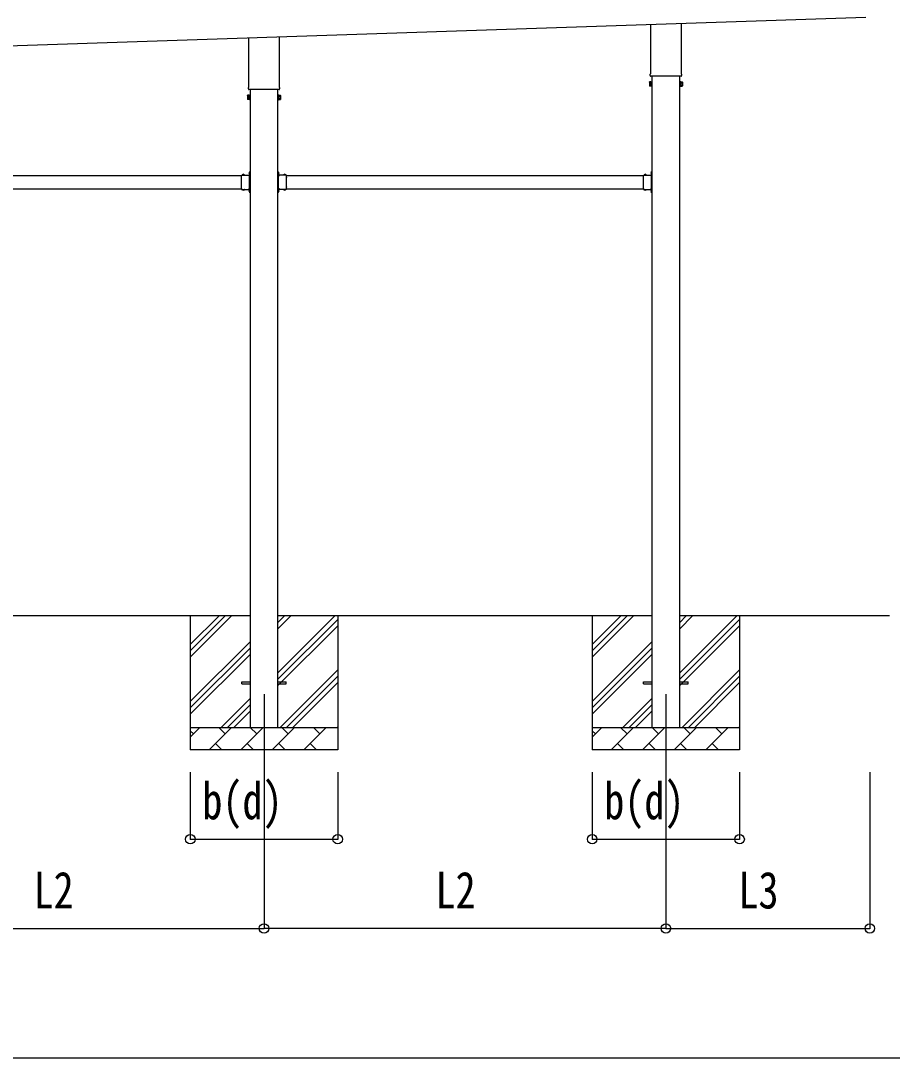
# Model space of a CAD drawing. Units: millimetres, scale not verified. Extents: x -21025 to 21025, y -14850 to 14850.
# Drawn here: x -3202 to 701, y 347 to 4994 of the extents above; entities that cross this region are included whole.
import ezdxf
from ezdxf.enums import TextEntityAlignment as Align

# ---------------------------------------------------------------- set-up
doc = ezdxf.new("R2010")
doc.units = ezdxf.units.MM
doc.header["$LTSCALE"] = 60
for name, color, linetype in [('0-3_YKK_11', 7, 'Continuous'), ('0-4_YKK_12', 2, 'Continuous'), ('0-5_YKK_13', 4, 'Continuous'), ('0-6_YKK_A1', 4, 'Continuous'), ('0-7_YKK_D', 6, 'Continuous')]:
    doc.layers.add(name, color=color, linetype=linetype)
doc.styles.add('ＭＳ ゴシック', font='')
doc.styles.get('ＭＳ ゴシック').set_extended_font_data('MS Gothic')

msp = doc.modelspace()

# ---------------------------------------------------------------- linework, layer by layer
at = {"layer": '0-3_YKK_11'}
msp.add_line((5266.91, 346.69), (-18092.64, 346.69), dxfattribs=at)
at = {"layer": '0-4_YKK_12'}
for p, q in [((-2112.9, 1978), (-2112.9, 1478)), ((-312.9, 1978), (-312.9, 1478))]:
    msp.add_line(p, q, dxfattribs=at)
at = {"layer": '0-5_YKK_13'}
for p, q in [((-381.2, 4757.77), (-381.2, 4977.28)), ((-244.6, 4981.84), (-244.6, 4757.77)), ((-2181.2, 4697.77), (-2181.2, 4917.28)), ((-2044.6, 4921.84), (-2044.6, 4697.77)), ((-382.9, 4749), (-382.9, 4754.5)), ((-244.96, 4745.5), (-380.84, 4745.5)), ((-242.9, 4754.5), (-242.9, 4749)), ((-2182.9, 4689), (-2182.9, 4694.5)), ((-2042.9, 4694.5), (-2042.9, 4689)), ((-386.9, 4719.5), (-386.14, 4720.81)), ((-386.9, 4719.5), (-386.9, 4702.5)), ((-386.9, 4702.5), (-386.14, 4701.19)), ((-379.9, 4715.91), (-386.14, 4715.91)), ((-379.9, 4706.09), (-386.14, 4706.09)), ((-379.9, 4701.19), (-386.14, 4701.19)), ((-377.4, 4701.8), (-379.9, 4701.8)), ((-248.4, 4701.8), (-245.9, 4701.8)), ((-245.9, 4715.91), (-239.66, 4715.91)), ((-245.9, 4706.09), (-239.66, 4706.09)), ((-245.9, 4701.19), (-239.66, 4701.19)), ((-238.9, 4719.5), (-239.66, 4720.81)), ((-238.9, 4702.5), (-239.66, 4701.19)), ((-238.9, 4719.5), (-238.9, 4702.5)), ((-2186.9, 4659.5), (-2186.14, 4660.81)), ((-2186.9, 4659.5), (-2186.9, 4642.5)), ((-2179.9, 4655.91), (-2186.14, 4655.91)), ((-2044.96, 4685.5), (-2180.84, 4685.5)), ((-2045.9, 4655.91), (-2039.66, 4655.91)), ((-2038.9, 4659.5), (-2039.66, 4660.81)), ((-2038.9, 4659.5), (-2038.9, 4642.5)), ((-2186.9, 4642.5), (-2186.14, 4641.19)), ((-2179.9, 4646.09), (-2186.14, 4646.09)), ((-2179.9, 4641.19), (-2186.14, 4641.19)), ((-2177.4, 4641.8), (-2179.9, 4641.8)), ((-2048.4, 4641.8), (-2045.9, 4641.8)), ((-2045.9, 4646.09), (-2039.66, 4646.09)), ((-2045.9, 4641.19), (-2039.66, 4641.19)), ((-2038.9, 4642.5), (-2039.66, 4641.19)), ((-2213.4, 4292.71), (-2213.4, 4303.1)), ((-2213.4, 4303.1), (-2177, 4303.1)), ((-2213.4, 4250.71), (-2213.4, 4291.29)), ((-2210.14, 4303.96), (-2210.14, 4303.8)), ((-2209.44, 4303.1), (-2201.37, 4303.1)), ((-2206.53, 4303.1), (-2207.85, 4305.76)), ((-2204.28, 4303.1), (-2202.95, 4305.76)), ((-2200.67, 4303.96), (-2200.67, 4303.8)), ((-2181.1, 4311), (-2175.4, 4311)), ((-2177.4, 4301.5), (-2180.4, 4301.5)), ((-2177, 4312.13), (-2179.66, 4313.45)), ((-2177, 4309.87), (-2179.66, 4308.55)), ((-2177.86, 4315.73), (-2177.7, 4315.73)), ((-2177.86, 4306.26), (-2177.7, 4306.26)), ((-2177.4, 4292.71), (-2177.4, 4299.5)), ((-2177.4, 4250.71), (-2177.4, 4291.29)), ((-2177, 4318.5), (-2175.4, 4318.5)), ((-2177, 4301.54), (-2177, 4318.5)), ((-2177, 4315.03), (-2177, 4306.96)), ((-2175.4, 4314), (-2177, 4314)), ((-2177, 4313), (-2175.4, 4313)), ((-2177, 4309), (-2175.4, 4309)), ((-2175.4, 4308), (-2177, 4308)), ((-2048.8, 4318.5), (-2050.4, 4318.5)), ((-2050.4, 4314), (-2048.8, 4314)), ((-2048.8, 4313), (-2050.4, 4313)), ((-2044.7, 4311), (-2050.4, 4311)), ((-2048.8, 4309), (-2050.4, 4309)), ((-2050.4, 4308), (-2048.8, 4308)), ((-2048.8, 4301.54), (-2048.8, 4318.5)), ((-2048.8, 4315.03), (-2048.8, 4306.96)), ((-2048.8, 4312.13), (-2046.14, 4313.45)), ((-2048.8, 4309.87), (-2046.14, 4308.55)), ((-2012.4, 4303.1), (-2048.8, 4303.1)), ((-2048.4, 4301.5), (-2045.4, 4301.5)), ((-2048.4, 4292.71), (-2048.4, 4299.5)), ((-2048.4, 4250.71), (-2048.4, 4291.29)), ((-2047.94, 4315.73), (-2048.1, 4315.73)), ((-2047.94, 4306.26), (-2048.1, 4306.26)), ((-2025.14, 4303.96), (-2025.14, 4303.8)), ((-2016.37, 4303.1), (-2024.44, 4303.1)), ((-2021.53, 4303.1), (-2022.85, 4305.76)), ((-2019.28, 4303.1), (-2017.95, 4305.76)), ((-2015.67, 4303.96), (-2015.67, 4303.8)), ((-2012.4, 4292.71), (-2012.4, 4303.1)), ((-2012.4, 4250.71), (-2012.4, 4291.29)), ((-413.4, 4292.71), (-413.4, 4303.1)), ((-413.4, 4303.1), (-377, 4303.1)), ((-413.4, 4250.71), (-413.4, 4291.29)), ((-410.14, 4303.96), (-410.14, 4303.8)), ((-409.44, 4303.1), (-401.37, 4303.1)), ((-406.53, 4303.1), (-407.85, 4305.76)), ((-404.28, 4303.1), (-402.95, 4305.76)), ((-400.67, 4303.96), (-400.67, 4303.8)), ((-381.1, 4311), (-375.4, 4311)), ((-377.4, 4301.5), (-380.4, 4301.5)), ((-377, 4312.13), (-379.66, 4313.45)), ((-377, 4309.87), (-379.66, 4308.55)), ((-377.86, 4315.73), (-377.7, 4315.73)), ((-377.86, 4306.26), (-377.7, 4306.26)), ((-377.4, 4292.71), (-377.4, 4299.5)), ((-377.4, 4250.71), (-377.4, 4291.29)), ((-377, 4318.5), (-375.4, 4318.5)), ((-377, 4301.54), (-377, 4318.5)), ((-377, 4315.03), (-377, 4306.96)), ((-375.4, 4314), (-377, 4314)), ((-377, 4313), (-375.4, 4313)), ((-377, 4309), (-375.4, 4309)), ((-375.4, 4308), (-377, 4308)), ((-2213.4, 4238.9), (-2213.4, 4249.29)), ((-2213.4, 4238.9), (-2177, 4238.9)), ((-2210.14, 4238.04), (-2210.14, 4238.2)), ((-2209.44, 4238.9), (-2201.37, 4238.9)), ((-2206.53, 4238.9), (-2207.85, 4236.24)), ((-2204.28, 4238.9), (-2202.95, 4236.24)), ((-2200.67, 4238.04), (-2200.67, 4238.2)), ((-2180.4, 4240.5), (-2177.4, 4240.5)), ((-2177, 4232.13), (-2179.66, 4233.45)), ((-2177, 4229.87), (-2179.66, 4228.55)), ((-2177.86, 4235.73), (-2177.7, 4235.73)), ((-2177.4, 4242.5), (-2177.4, 4249.29)), ((-2177, 4223.5), (-2177, 4240.46)), ((-2177, 4235.03), (-2177, 4226.96)), ((-2177, 4233), (-2175.4, 4233)), ((-2048.8, 4233), (-2050.4, 4233)), ((-2048.8, 4223.5), (-2048.8, 4240.46)), ((-2012.4, 4238.9), (-2048.8, 4238.9)), ((-2048.8, 4235.03), (-2048.8, 4226.96)), ((-2048.8, 4232.13), (-2046.14, 4233.45)), ((-2048.8, 4229.87), (-2046.14, 4228.55)), ((-2048.4, 4242.5), (-2048.4, 4249.29)), ((-2045.4, 4240.5), (-2048.4, 4240.5)), ((-2047.94, 4235.73), (-2048.1, 4235.73)), ((-2025.14, 4238.04), (-2025.14, 4238.2)), ((-2016.37, 4238.9), (-2024.44, 4238.9)), ((-2021.53, 4238.9), (-2022.85, 4236.24)), ((-2019.28, 4238.9), (-2017.95, 4236.24)), ((-2015.67, 4238.04), (-2015.67, 4238.2)), ((-2012.4, 4238.9), (-2012.4, 4249.29)), ((-413.4, 4238.9), (-413.4, 4249.29)), ((-413.4, 4238.9), (-377, 4238.9)), ((-410.14, 4238.04), (-410.14, 4238.2)), ((-409.44, 4238.9), (-401.37, 4238.9)), ((-406.53, 4238.9), (-407.85, 4236.24)), ((-404.28, 4238.9), (-402.95, 4236.24)), ((-400.67, 4238.04), (-400.67, 4238.2)), ((-380.4, 4240.5), (-377.4, 4240.5)), ((-377, 4232.13), (-379.66, 4233.45)), ((-377, 4229.87), (-379.66, 4228.55)), ((-377.86, 4235.73), (-377.7, 4235.73)), ((-377.4, 4242.5), (-377.4, 4249.29)), ((-377, 4223.5), (-377, 4240.46)), ((-377, 4235.03), (-377, 4226.96)), ((-377, 4233), (-375.4, 4233)), ((-2177.86, 4226.26), (-2177.7, 4226.26)), ((-2177, 4229), (-2175.4, 4229)), ((-2177, 4223.5), (-2175.4, 4223.5)), ((-2048.8, 4229), (-2050.4, 4229)), ((-2048.8, 4223.5), (-2050.4, 4223.5)), ((-2047.94, 4226.26), (-2048.1, 4226.26)), ((-377.86, 4226.26), (-377.7, 4226.26)), ((-377, 4229), (-375.4, 4229)), ((-377, 4223.5), (-375.4, 4223.5)), ((-2212.9, 2032.5), (-2175.4, 2032.5)), ((-2212.9, 2023.5), (-2212.9, 2032.5)), ((-2212.9, 2023.5), (-2175.4, 2023.5)), ((-2050.4, 2032.5), (-2012.9, 2032.5)), ((-2050.4, 2023.5), (-2012.9, 2023.5)), ((-2012.9, 2023.5), (-2012.9, 2032.5)), ((-412.9, 2032.5), (-375.4, 2032.5)), ((-412.9, 2023.5), (-412.9, 2032.5)), ((-412.9, 2023.5), (-375.4, 2023.5)), ((-250.4, 2032.5), (-212.9, 2032.5)), ((-250.4, 2023.5), (-212.9, 2023.5)), ((-212.9, 2023.5), (-212.9, 2032.5))]:
    msp.add_line(p, q, dxfattribs=at)
for points in [[(-379.9, 4701.19), (-379.9, 4720.81), (-386.14, 4720.81)], [(-379.9, 4701.8), (-379.9, 4720.2), (-377.4, 4720.2)], [(-245.9, 4701.8), (-245.9, 4720.2), (-248.4, 4720.2)], [(-245.9, 4701.19), (-245.9, 4720.81), (-239.66, 4720.81)], [(-2179.9, 4641.19), (-2179.9, 4660.81), (-2186.14, 4660.81)], [(-2179.9, 4641.8), (-2179.9, 4660.2), (-2177.4, 4660.2)], [(-2045.9, 4641.8), (-2045.9, 4660.2), (-2048.4, 4660.2)], [(-2045.9, 4641.19), (-2045.9, 4660.81), (-2039.66, 4660.81)], [(-2177.4, 4299.5), (-2180.4, 4299.5), (-2180.4, 4303.1)], [(-2175.4, 4303.5), (-2175.4, 4309.5), (-2175.4, 4312.5), (-2175.4, 4318.5)], [(-2050.4, 4303.5), (-2050.4, 4309.5), (-2050.4, 4312.5), (-2050.4, 4318.5)], [(-2048.4, 4299.5), (-2045.4, 4299.5), (-2045.4, 4303.1)], [(-377.4, 4299.5), (-380.4, 4299.5), (-380.4, 4303.1)], [(-375.4, 4303.5), (-375.4, 4309.5), (-375.4, 4312.5), (-375.4, 4318.5)], [(-2177.4, 4242.5), (-2180.4, 4242.5), (-2180.4, 4238.9)], [(-2175.4, 4223.5), (-2175.4, 4229.5), (-2175.4, 4232.5), (-2175.4, 4238.5)], [(-2050.4, 4223.5), (-2050.4, 4229.5), (-2050.4, 4232.5), (-2050.4, 4238.5)], [(-2048.4, 4242.5), (-2045.4, 4242.5), (-2045.4, 4238.9)], [(-377.4, 4242.5), (-380.4, 4242.5), (-380.4, 4238.9)], [(-375.4, 4223.5), (-375.4, 4229.5), (-375.4, 4232.5), (-375.4, 4238.5)]]:
    msp.add_lwpolyline(points, dxfattribs=at)
for points in [[(-377.4, 4700.5), (-377.4, 4721.5), (-375.4, 4721.5), (-375.4, 4700.5)], [(-248.4, 4700.5), (-248.4, 4721.5), (-250.4, 4721.5), (-250.4, 4700.5)], [(-2177.4, 4640.5), (-2177.4, 4661.5), (-2175.4, 4661.5), (-2175.4, 4640.5)], [(-2048.4, 4640.5), (-2048.4, 4661.5), (-2050.4, 4661.5), (-2050.4, 4640.5)]]:
    msp.add_lwpolyline(points, close=True, dxfattribs=at)
for centre, radius, start, end in [((-378.9, 4754.5), 4, 125.09963, 180), ((-378.9, 4749), 4, 180, 194.47751), ((-378.9, 4749), 4, 194.47751, 241.04498), ((-246.9, 4749), 4, 298.95502, 345.52249), ((-246.9, 4754.5), 4, 0, 54.90037), ((-246.9, 4749), 4, 345.52249, 0), ((-2178.9, 4694.5), 4, 125.09963, 180), ((-2046.9, 4694.5), 4, 0, 54.90037), ((-382.56, 4718.36), 4.34, 145.61575, 214.38425), ((-382.56, 4703.64), 4.34, 145.61575, 214.38425), ((-370.66, 4711), 16.24, 162.41205, 197.58795), ((-243.25, 4718.36), 4.34, 325.61575, 34.38425), ((-255.14, 4711), 16.24, 342.41205, 17.58795), ((-243.25, 4703.64), 4.34, 325.61575, 34.38425), ((-2182.56, 4658.36), 4.34, 145.61575, 214.38425), ((-2170.66, 4651), 16.24, 162.41205, 197.58795), ((-2178.9, 4689), 4, 180, 194.47751), ((-2178.9, 4689), 4, 194.47751, 241.04498), ((-2046.9, 4689), 4, 298.95502, 345.52249), ((-2046.9, 4689), 4, 345.52249, 0), ((-2043.25, 4658.36), 4.34, 325.61575, 34.38425), ((-2055.14, 4651), 16.24, 342.41205, 17.58795), ((-2182.56, 4643.64), 4.34, 145.61575, 214.38425), ((-2043.25, 4643.64), 4.34, 325.61575, 34.38425), ((-2214.1, 4292), 1, 314.427, 45.573), ((-2209.44, 4303.8), 0.7, 180, 270), ((-2209.27, 4303.96), 0.862, 129.12355, 180), ((-2205.4, 4299.2), 7, 90, 129.12355), ((-2205.4, 4299.2), 7, 50.87645, 90), ((-2201.37, 4303.8), 0.7, 270, 0), ((-2201.53, 4303.96), 0.862, 0, 50.87645), ((-2173.1, 4311), 7, 140.87645, 180), ((-2173.1, 4311), 7, 180, 219.12355), ((-2177.86, 4314.87), 0.862, 90, 140.87645), ((-2177.86, 4307.13), 0.862, 219.12355, 270), ((-2177.7, 4315.03), 0.7, 0, 90), ((-2177.7, 4306.96), 0.7, 270, 0), ((-2176.7, 4292), 1, 134.427, 225.573), ((-2177.4, 4303.5), 2, 270, 0), ((-2048.4, 4303.5), 2, 180, 270), ((-2048.1, 4315.03), 0.7, 90, 180), ((-2048.1, 4306.96), 0.7, 180, 270), ((-2049.1, 4292), 1, 314.427, 45.573), ((-2047.94, 4314.87), 0.862, 39.12355, 90), ((-2047.94, 4307.13), 0.862, 270, 320.87645), ((-2052.7, 4311), 7, 0, 39.12355), ((-2052.7, 4311), 7, 320.87645, 0), ((-2024.44, 4303.8), 0.7, 180, 270), ((-2024.27, 4303.96), 0.862, 129.12355, 180), ((-2020.4, 4299.2), 7, 90, 129.12355), ((-2020.4, 4299.2), 7, 50.87645, 90), ((-2016.37, 4303.8), 0.7, 270, 0), ((-2016.53, 4303.96), 0.862, 0, 50.87645), ((-2011.7, 4292), 1, 134.427, 225.573), ((-414.1, 4292), 1, 314.427, 45.573), ((-409.44, 4303.8), 0.7, 180, 270), ((-409.27, 4303.96), 0.862, 129.12355, 180), ((-405.4, 4299.2), 7, 90, 129.12355), ((-405.4, 4299.2), 7, 50.87645, 90), ((-401.37, 4303.8), 0.7, 270, 0), ((-401.53, 4303.96), 0.862, 0, 50.87645), ((-373.1, 4311), 7, 140.87645, 180), ((-373.1, 4311), 7, 180, 219.12355), ((-377.86, 4314.87), 0.862, 90, 140.87645), ((-377.86, 4307.13), 0.862, 219.12355, 270), ((-377.7, 4315.03), 0.7, 0, 90), ((-377.7, 4306.96), 0.7, 270, 0), ((-376.7, 4292), 1, 134.427, 225.573), ((-377.4, 4303.5), 2, 270, 0), ((-2214.1, 4250), 1, 314.427, 45.573), ((-2209.44, 4238.2), 0.7, 90, 180), ((-2209.27, 4238.04), 0.862, 180, 230.87645), ((-2205.4, 4242.8), 7, 230.87645, 270), ((-2205.4, 4242.8), 7, 270, 309.12355), ((-2201.37, 4238.2), 0.7, 0, 90), ((-2201.53, 4238.04), 0.862, 309.12355, 0), ((-2173.1, 4231), 7, 140.87645, 180), ((-2173.1, 4231), 7, 180, 219.12355), ((-2177.86, 4234.87), 0.862, 90, 140.87645), ((-2176.7, 4250), 1, 134.427, 225.573), ((-2177.7, 4235.03), 0.7, 0, 90), ((-2177.4, 4238.5), 2, 0, 90), ((-2048.4, 4238.5), 2, 90, 180), ((-2048.1, 4235.03), 0.7, 90, 180), ((-2049.1, 4250), 1, 314.427, 45.573), ((-2047.94, 4234.87), 0.862, 39.12355, 90), ((-2052.7, 4231), 7, 0, 39.12355), ((-2052.7, 4231), 7, 320.87645, 0), ((-2024.44, 4238.2), 0.7, 90, 180), ((-2024.27, 4238.04), 0.862, 180, 230.87645), ((-2020.4, 4242.8), 7, 230.87645, 270), ((-2020.4, 4242.8), 7, 270, 309.12355), ((-2016.37, 4238.2), 0.7, 0, 90), ((-2016.53, 4238.04), 0.862, 309.12355, 0), ((-2011.7, 4250), 1, 134.427, 225.573), ((-414.1, 4250), 1, 314.427, 45.573), ((-409.44, 4238.2), 0.7, 90, 180), ((-409.27, 4238.04), 0.862, 180, 230.87645), ((-405.4, 4242.8), 7, 230.87645, 270), ((-405.4, 4242.8), 7, 270, 309.12355), ((-401.37, 4238.2), 0.7, 0, 90), ((-401.53, 4238.04), 0.862, 309.12355, 0), ((-373.1, 4231), 7, 140.87645, 180), ((-373.1, 4231), 7, 180, 219.12355), ((-377.86, 4234.87), 0.862, 90, 140.87645), ((-376.7, 4250), 1, 134.427, 225.573), ((-377.7, 4235.03), 0.7, 0, 90), ((-377.4, 4238.5), 2, 0, 90), ((-2177.86, 4227.13), 0.862, 219.12355, 270), ((-2177.7, 4226.96), 0.7, 270, 0), ((-2048.1, 4226.96), 0.7, 180, 270), ((-2047.94, 4227.13), 0.862, 270, 320.87645), ((-377.86, 4227.13), 0.862, 219.12355, 270), ((-377.7, 4226.96), 0.7, 270, 0)]:
    msp.add_arc(centre, radius, start, end, dxfattribs=at)
at = {"layer": '0-6_YKK_A1'}
for p, q in [((-4809.21, 4829.68), (582.8, 5009.42)), ((-375.4, 4745.5), (-375.4, 1828)), ((-250.4, 1828), (-250.4, 4745.5)), ((-2175.4, 4685.5), (-2175.4, 1828)), ((-2050.4, 1828), (-2050.4, 4685.5)), ((-3812.4, 4301), (-2213.4, 4301)), ((-2012.4, 4301), (-413.4, 4301)), ((-3812.4, 4241), (-2213.4, 4241)), ((-2180.4, 4241), (-2175.9, 4241)), ((-2045.4, 4241), (-2049.9, 4241)), ((-2012.4, 4241), (-413.4, 4241)), ((-380.4, 4241), (-375.9, 4241)), ((-2175.4, 2328), (-3850.4, 2328)), ((-2442.9, 2328), (-2442.9, 1728)), ((-2442.9, 2142.95), (-2257.85, 2328)), ((-2442.9, 2171.23), (-2286.13, 2328)), ((-2442.9, 2199.52), (-2314.42, 2328)), ((-375.4, 2328), (-2050.4, 2328)), ((-2050.4, 2072.9), (-1795.3, 2328)), ((-2050.4, 2270.89), (-1993.29, 2328)), ((-2050.4, 2299.18), (-2021.58, 2328)), ((-1782.9, 2328), (-1782.9, 1728)), ((-642.9, 2328), (-642.9, 1728)), ((-642.9, 2142.95), (-457.85, 2328)), ((-642.9, 2171.23), (-486.13, 2328)), ((-642.9, 2199.52), (-514.42, 2328)), ((687.98, 2328), (-250.4, 2328)), ((-250.4, 2072.9), (4.7, 2328)), ((-250.4, 2270.89), (-193.29, 2328)), ((-250.4, 2299.18), (-221.58, 2328)), ((17.1, 2328), (17.1, 1728)), ((-2050.4, 2044.62), (-1782.9, 2312.12)), ((-2050.4, 2016.33), (-1782.9, 2283.83)), ((-250.4, 2044.62), (17.1, 2312.12)), ((-250.4, 2016.33), (17.1, 2283.83)), ((-2442.9, 1944.96), (-2175.4, 2212.46)), ((-642.9, 1944.96), (-375.4, 2212.46)), ((-2442.9, 1916.68), (-2175.4, 2184.18)), ((-2442.9, 1888.39), (-2175.4, 2155.89)), ((-642.9, 1916.68), (-375.4, 2184.18)), ((-642.9, 1888.39), (-375.4, 2155.89)), ((-2040.74, 1828), (-1782.9, 2085.84)), ((-2012.46, 1828), (-1782.9, 2057.56)), ((-240.74, 1828), (17.1, 2085.84)), ((-212.46, 1828), (17.1, 2057.56)), ((-1984.18, 1828), (-1782.9, 2029.27)), ((-184.18, 1828), (17.1, 2029.27)), ((-2305.3, 1828), (-2175.4, 1957.9)), ((-505.3, 1828), (-375.4, 1957.9)), ((-2277.02, 1828), (-2175.4, 1929.62)), ((-477.02, 1828), (-375.4, 1929.62)), ((-2248.73, 1828), (-2175.4, 1901.33)), ((-448.73, 1828), (-375.4, 1901.33)), ((-2442.9, 1828), (-1782.9, 1828)), ((-2442.9, 1785.11), (-2400.01, 1828)), ((-2428.56, 1799.45), (-2442.9, 1813.79)), ((-2358.59, 1728), (-2258.59, 1828)), ((-2287.14, 1799.45), (-2315.69, 1828)), ((-2217.17, 1728), (-2117.17, 1828)), ((-2145.72, 1799.45), (-2174.27, 1828)), ((-2075.74, 1728), (-1975.74, 1828)), ((-2004.3, 1799.45), (-2032.85, 1828)), ((-1934.32, 1728), (-1834.32, 1828)), ((-1862.88, 1799.45), (-1891.43, 1828)), ((-1786.19, 1828), (-1782.9, 1831.28)), ((-642.9, 1828), (17.1, 1828)), ((-642.9, 1785.11), (-600.01, 1828)), ((-628.56, 1799.45), (-642.9, 1813.79)), ((-558.59, 1728), (-458.59, 1828)), ((-487.14, 1799.45), (-515.69, 1828)), ((-417.17, 1728), (-317.17, 1828)), ((-345.72, 1799.45), (-374.27, 1828)), ((-275.74, 1728), (-175.74, 1828)), ((-204.3, 1799.45), (-232.85, 1828)), ((-134.32, 1728), (-34.32, 1828)), ((-62.88, 1799.45), (-91.43, 1828)), ((13.81, 1828), (17.1, 1831.28)), ((-1782.9, 1728), (-2442.9, 1728)), ((-2330.03, 1756.55), (-2301.48, 1728)), ((-2188.61, 1756.55), (-2160.06, 1728)), ((-2047.19, 1756.55), (-2018.64, 1728)), ((-1905.77, 1756.55), (-1877.22, 1728)), ((17.1, 1728), (-642.9, 1728)), ((-530.03, 1756.55), (-501.48, 1728)), ((-388.61, 1756.55), (-360.06, 1728)), ((-247.19, 1756.55), (-218.64, 1728)), ((-105.77, 1756.55), (-77.22, 1728))]:
    msp.add_line(p, q, dxfattribs=at)
for points in [[(-2180.4, 4301), (-2175.9, 4301), (-2175.9, 4241)], [(-2045.4, 4301), (-2049.9, 4301), (-2049.9, 4241)], [(-380.4, 4301), (-375.9, 4301), (-375.9, 4241)]]:
    msp.add_lwpolyline(points, dxfattribs=at)
at = {"layer": '0-7_YKK_D'}
for p, q in [((-2442.9, 1628), (-2442.9, 1327)), ((-2112.9, 1628), (-2112.9, 927)), ((-2112.9, 1628), (-2112.9, 927)), ((-1782.9, 1628), (-1782.9, 1327)), ((-642.9, 1628), (-642.9, 1327)), ((-312.9, 1628), (-312.9, 927)), ((-312.9, 1628), (-312.9, 927)), ((17.1, 1628), (17.1, 1327)), ((600.28, 1628), (600.28, 927)), ((-2442.9, 1328), (-1782.9, 1328)), ((-642.9, 1328), (17.1, 1328)), ((-3912.9, 928), (-2112.9, 928)), ((-312.9, 928), (-2112.9, 928)), ((-312.9, 928), (600.28, 928))]:
    msp.add_line(p, q, dxfattribs=at)
for centre in [(-2442.9, 1328), (-1782.9, 1328), (-642.9, 1328), (17.1, 1328), (-2112.9, 928), (-2112.9, 928), (-312.9, 928), (-312.9, 928), (600.28, 928)]:
    msp.add_circle(centre, 21.25, dxfattribs=at)

# ---------------------------------------------------------------- texts
at = {"layer": '0-7_YKK_D', "style": 'ＭＳ ゴシック', "width": 0.8}
for s, p in [('b(d)', (-2388.9, 1368)), ('b(d)', (-588.9, 1368)), ('L2', (-3144.9, 968)), ('L2', (-1344.9, 968)), ('L3', (11.69, 968))]:
    msp.add_text(s, height=165, dxfattribs=at).set_placement(p, align=Align.BOTTOM_LEFT)

doc.saveas('drawing.dxf')
